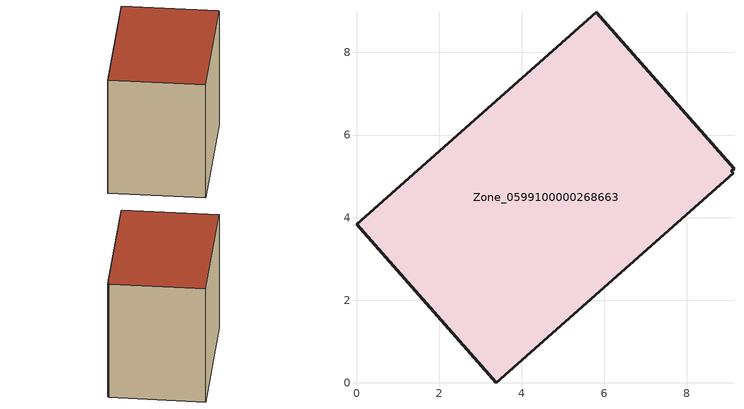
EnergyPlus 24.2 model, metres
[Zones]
Zone_0599100000268663
 floor ground (C_G): 9.14,5.18 9.08,5.12 9.12,5.08 3.38,0 0,3.85 5.8,8.98 z0
 wall outside (C_F): 9.14,5.18 5.8,8.98 0,3.85 3.38,0 9.12,5.08 9.08,5.12 9.14,5.18 z0:6.79
 roof outside (C_R): 9.08,5.12 9.14,5.18 5.8,8.98 0,3.85 3.38,0 9.12,5.08 z6.79
[BUILDING]
Pand.0599100000268663: North Axis=0; Terrain=City; Loads Convergence Tolerance Value=0.04; Temperature Convergence Tolerance Value=0.4; Solar Distribution=FullExterior; Maximum Number of Warmup Days=25; Minimum Number of Warmup Days=1
[Site:Location]
Rotterdam.The.Hague.AP_ZH_NLD Design_Conditions: Latitude=51.96; Longitude=4.45; Time Zone=1; Elevation=-4.5
[SITE:GROUNDTEMPERATURE:BUILDINGSURFACE]
18, 18, 18, 18, 18, 18, 18, 18, 18, 18, 18, 18
[MATERIAL] Thermal Absorptance=0.9; Solar Absorptance=0.7; Visible Absorptance=0.7
Name | Roughness | Thickness | Conductivity | Density | Specific Heat
G.TI.1946 | MediumSmooth | 0.15 | 1 | 540 | 1210
F.TI.1946 | Rough | 0.3 | 0.857143 | 1920 | 840
R.TI.1946 | MediumRough | 0.2 | 0.1 | 1500 | 1000
[CONSTRUCTION]
C_G: G.TI.1946
C_F: F.TI.1946
C_R: R.TI.1946
[ZONE]
Zone_0599100000268663: Type=1; Multiplier=1; Ceiling Height=Autocalculate; Volume=Autocalculate; Floor Area=autocalculate; Part of Total Floor Area=Yes
[ZONEINFILTRATION:DESIGNFLOWRATE]
Infil_Zone_0599100000268663: Zone or ZoneList or Space or SpaceList=Zone_0599100000268663; Schedule=AlwaysOn; Design Flow Rate Calculation Method=Flow/Area; Flow Rate per Floor Area=0.003; Constant Term Coefficient=1; Temperature Term Coefficient=0; Velocity Term Coefficient=0; Velocity Squared Term Coefficient=0
[HVACTEMPLATE:ZONE:IDEALLOADSAIRSYSTEM]
Zone_0599100000268663: Maximum Heating Supply Air Temperature=50; Minimum Cooling Supply Air Temperature=13; Maximum Heating Supply Air Humidity Ratio=0.0156; Minimum Cooling Supply Air Humidity Ratio=0.0077; Heating Limit=NoLimit; Cooling Limit=NoLimit; Dehumidification Control Type=ConstantSensibleHeatRatio; Cooling Sensible Heat Ratio=0.7; Dehumidification Setpoint=60; Humidification Control Type=None; Humidification Setpoint=30; Outdoor Air Method=None; Outdoor Air Flow Rate per Person=0.00944; Outdoor Air Flow Rate per Zone Floor Area=0; Outdoor Air Flow Rate per Zone=0; Demand Controlled Ventilation Type=None; Outdoor Air Economizer Type=NoEconomizer; Heat Recovery Type=None; Sensible Heat Recovery Effectiveness=0.7; Latent Heat Recovery Effectiveness=0.65
[ZONECONTROL:THERMOSTAT]
ThermostatControl_Zone_0599100000268663: Zone or ZoneList=Zone_0599100000268663; Control Type Schedule=DualSetpointControlType; Control 1=Thermostat_Zone_0599100000268663; Temperature Difference Between Cutout And Setpoint=0
[THERMOSTATSETPOINT:DUALSETPOINT]
Thermostat_Zone_0599100000268663: Heating Setpoint Temperature Schedule=HeatingSetpoint_Zone_0599100000268663; Cooling Setpoint Temperature Schedule=CoolingSetpoint_Zone_0599100000268663
[SCHEDULE:COMPACT]
HeatingSetpoint_Zone_0599100000268663: Through: 12/31, For: AllDays, Until: 24:00, 21
CoolingSetpoint_Zone_0599100000268663: Through: 12/31, For: AllDays, Until: 24:00, 24
DualSetpointControlType: Through: 12/31, For: AllDays, Until: 24:00, 4
AlwaysOn: Through: 12/31, For: AllDays, Until: 24:00, 1
